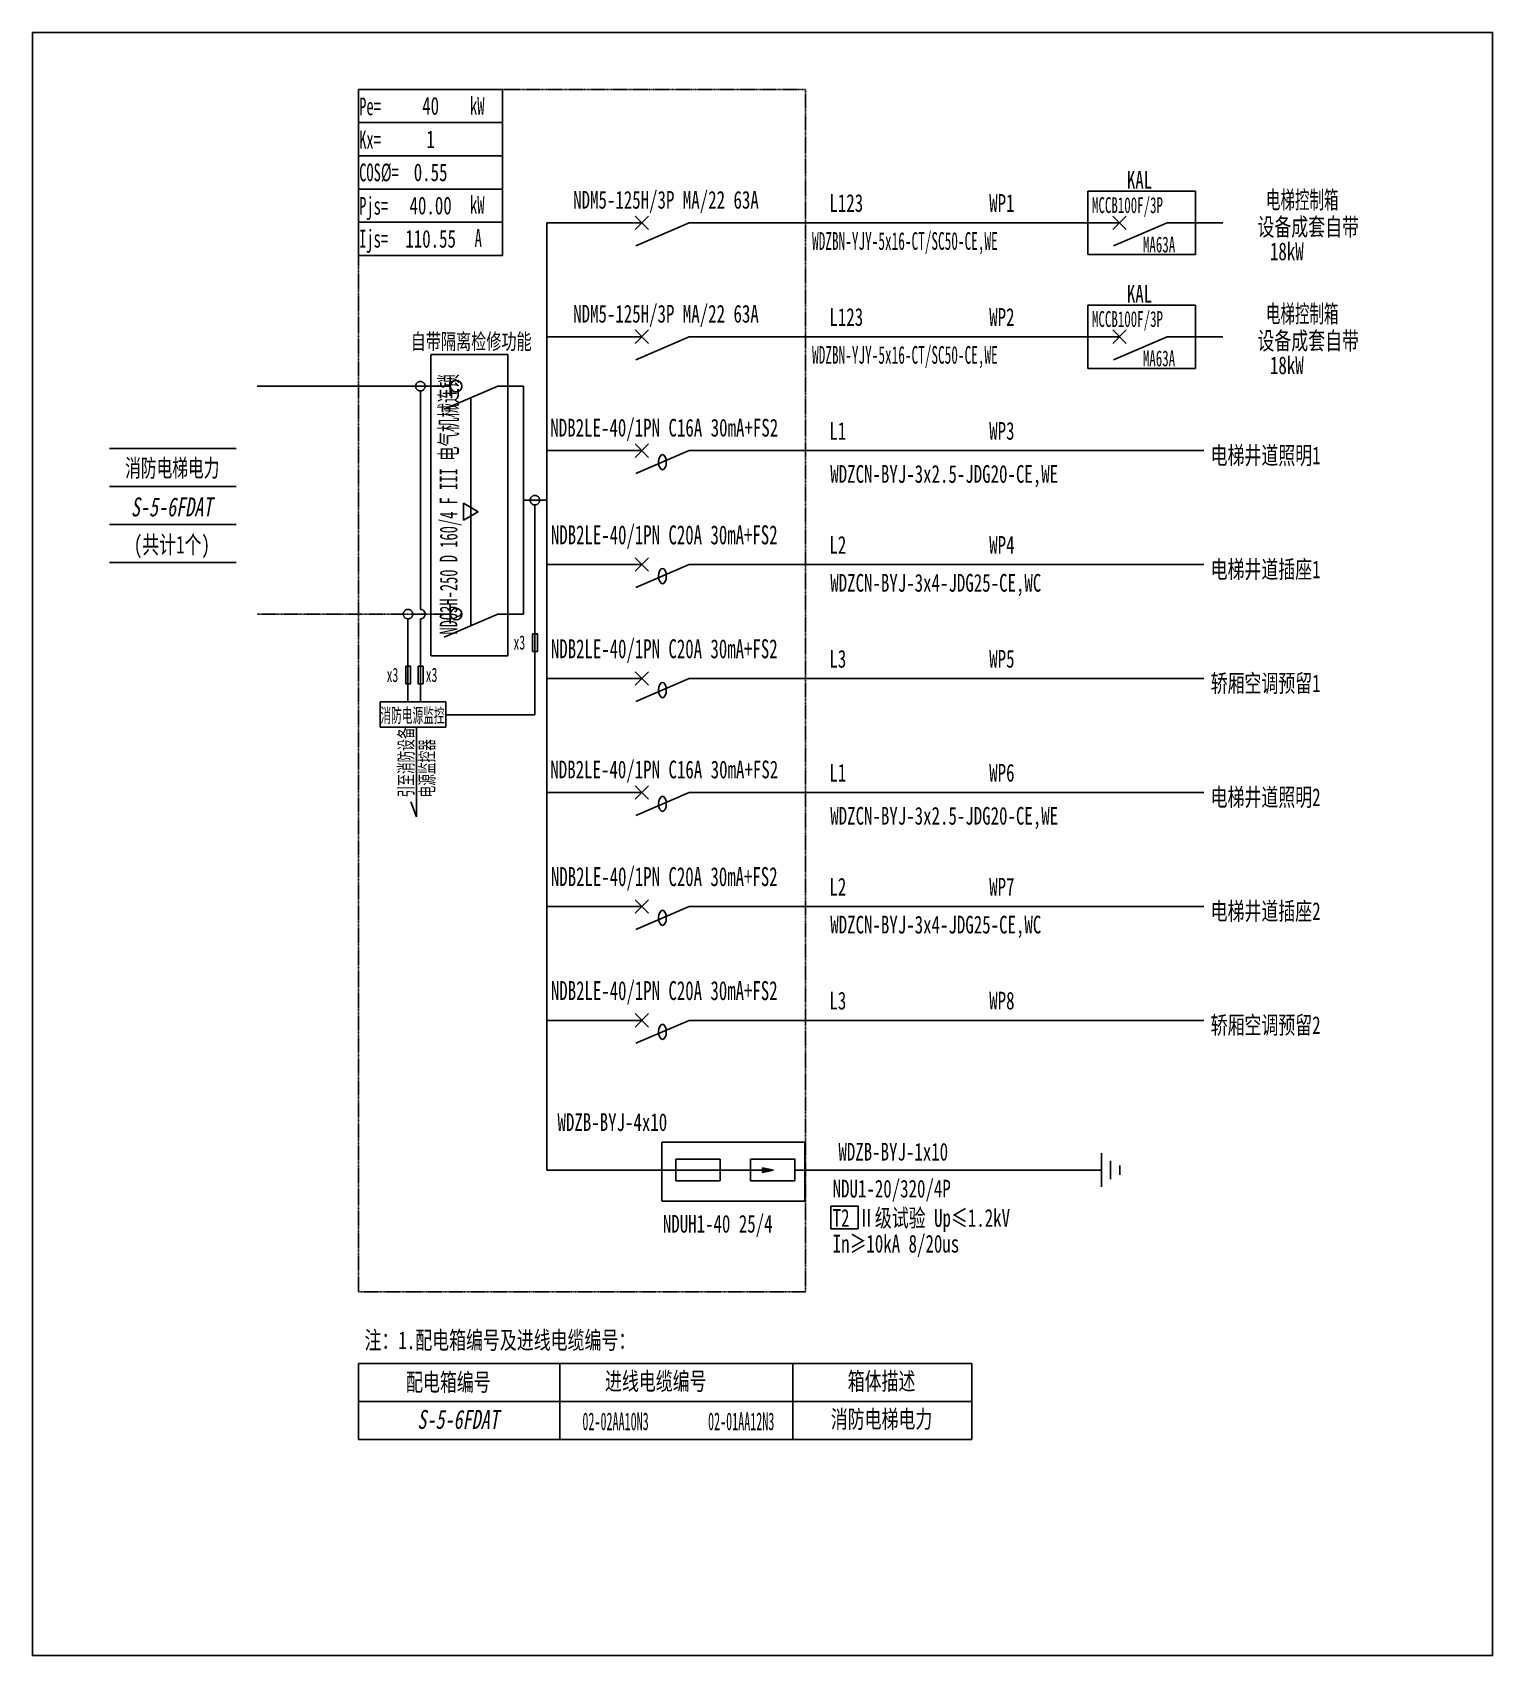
# Model space of a CAD drawing. Extents: x 323698 to 326174, y 348546 to 351299.
import ezdxf
from ezdxf.enums import TextEntityAlignment as Align

# ---------------------------------------------------------------- set-up
doc = ezdxf.new("R2010")
doc.units = 0
doc.header["$MEASUREMENT"] = 0
for name, pattern in [('_点划线L', [1.9, 1.5, -0.17, 0.06, -0.17]), ('DASH', [0.35, 0.25, -0.1]), ('DASHED', [0.75, 0.5, -0.25]), ('DASHED2', [0.375, 0.25, -0.125])]:
    doc.linetypes.add(name, pattern=pattern)
for name, color, linetype in [('D_E_Eqpm(强电设备)', 100, 'Continuous'), ('D_E_Eqpm（强电设备）', 100, 'Continuous'), ('D_E_Text(强电文字)', 51, 'Continuous'), ('D_E_Text（强电文字）', 51, 'Continuous'), ('D_E_Wire(强电线缆)', 10, 'Continuous'), ('D_E_WireEm（强电应急照明线缆）', 10, 'DASHED'), ('D_E_Wire（强电线缆）', 10, 'Continuous'), ('D_T_TableDim（表格尺寸）', 255, 'Continuous'), ('E_E_Text（强电文字）', 51, 'Continuous'), ('系统图', 220, 'Continuous')]:
    doc.layers.add(name, color=color, linetype=linetype)
doc.styles.add('$1$电气', font='', dxfattribs={"width": 0.7})
doc.styles.add('$1$电气箱', font='simhei.ttf', dxfattribs={"width": 0.8, "oblique": 10})
doc.styles.add('电气', font='', dxfattribs={"width": 0.7})
doc.styles.add('电气箱', font='simhei.ttf', dxfattribs={"width": 0.8, "oblique": 10})
doc.styles.get('$1$电气').set_extended_font_data('SimSun')
doc.styles.get('电气').set_extended_font_data('SimSun')

msp = doc.modelspace()

# ---------------------------------------------------------------- linework, layer by layer
at = {"linetype": 'DASHED'}
for p, q in [((324250.8, 351202.5, 0), (325008.5, 351202.5, 0)), ((324250.8, 349162.7, 0), (324250.8, 351202.5, 0)), ((325008.5, 351202.5, 0), (325008.5, 349162.7, 0)), ((325008.5, 349162.7, 0), (324250.8, 349162.7, 0))]:
    msp.add_line(p, q, dxfattribs=at)
at = {"linetype": 'DASHED2', "elevation": 0}
msp.add_lwpolyline([(324765.1, 349416.9), (325007.6, 349416.9), (325007.6, 349317), (324765.1, 349317)], close=True, dxfattribs=at)
at = {"layer": 'D_E_Eqpm(强电设备)'}
for p, q in [((324788.8, 349387.8, 0), (324864.3, 349387.8, 0)), ((324788.8, 349387.8, 0), (324788.8, 349351.3, 0)), ((324864, 349351.3, 0), (324864, 349387.8, 0)), ((324915.5, 349387.8, 0), (324991, 349387.8, 0)), ((324915.5, 349387.8, 0), (324915.5, 349351.3, 0)), ((324954.7, 349369.5, 0), (324935.7, 349373.4, 0)), ((324935.7, 349365.6, 0), (324935.7, 349373.4, 0)), ((324990.8, 349351.3, 0), (324990.8, 349387.8, 0)), ((324788.8, 349351.3, 0), (324864, 349351.3, 0)), ((324915.5, 349369.5, 0), (324885.1, 349369.5, 0)), ((324915.5, 349369.5, 0), (324954.7, 349369.5, 0)), ((324915.5, 349351.3, 0), (324990.8, 349351.3, 0)), ((324954.7, 349369.5, 0), (324935.7, 349365.6, 0))]:
    msp.add_line(p, q, dxfattribs=at)
msp.add_solid([(324935.7, 349365.6, 0), (324954.7, 349369.5, 0), (324935.7, 349373.4, 0)], dxfattribs=at)
at = {"layer": 'D_E_Eqpm（强电设备）'}
for p, q in [((325487.9, 351029.9, 0), (325670.4, 351029.9, 0)), ((325487.9, 350922.5, 0), (325487.9, 351029.9, 0)), ((325670.4, 351029.9, 0), (325670.4, 350922.5, 0)), ((324719.8, 350964.8, 0), (324742.5, 350987.6, 0)), ((324742.5, 350964.8, 0), (324719.8, 350987.6, 0)), ((324811.7, 350976.2, 0), (324720.8, 350937.3, 0)), ((325530.1, 350964.8, 0), (325552.9, 350987.6, 0)), ((325552.9, 350964.8, 0), (325530.1, 350987.6, 0)), ((325622.1, 350976.2, 0), (325531.2, 350937.3, 0)), ((325670.4, 350922.5, 0), (325487.9, 350922.5, 0)), ((325487.9, 350836.7, 0), (325670.4, 350836.7, 0)), ((325487.9, 350729.3, 0), (325487.9, 350836.7, 0)), ((325670.4, 350836.7, 0), (325670.4, 350729.3, 0)), ((324719.8, 350771.6, 0), (324742.5, 350794.4, 0)), ((324742.5, 350771.6, 0), (324719.8, 350794.4, 0)), ((324811.7, 350783, 0), (324720.8, 350744, 0)), ((325530.1, 350771.6, 0), (325552.9, 350794.4, 0)), ((325552.9, 350771.6, 0), (325530.1, 350794.4, 0)), ((325622.1, 350783, 0), (325531.2, 350744, 0)), ((325670.4, 350729.3, 0), (325487.9, 350729.3, 0)), ((324486.8, 350699, 0), (324395.9, 350660, 0)), ((324406.3, 350682.9, 0), (324406.3, 350715.1, 0)), ((324719.8, 350578.3, 0), (324742.5, 350601.1, 0)), ((324742.5, 350578.3, 0), (324719.8, 350601.1, 0)), ((324811.7, 350589.7, 0), (324720.8, 350550.8, 0)), ((324719.8, 350385.1, 0), (324742.5, 350407.8, 0)), ((324742.5, 350385.1, 0), (324719.8, 350407.8, 0)), ((324811.7, 350396.5, 0), (324720.8, 350357.5, 0)), ((324486.8, 350312.5, 0), (324395.9, 350273.5, 0)), ((324406.3, 350296.4, 0), (324406.3, 350328.6, 0)), ((324719.8, 350191.8, 0), (324742.5, 350214.6, 0)), ((324742.5, 350191.8, 0), (324719.8, 350214.6, 0)), ((324811.7, 350203.2, 0), (324720.8, 350164.2, 0)), ((324719.8, 349998.6, 0), (324742.5, 350021.3, 0)), ((324742.5, 349998.6, 0), (324719.8, 350021.3, 0)), ((324811.7, 350009.9, 0), (324720.8, 349971, 0)), ((324719.8, 349805.3, 0), (324742.5, 349828.1, 0)), ((324742.5, 349805.3, 0), (324719.8, 349828.1, 0)), ((324811.7, 349816.7, 0), (324720.8, 349777.7, 0)), ((324719.8, 349612, 0), (324742.5, 349634.8, 0)), ((324742.5, 349612, 0), (324719.8, 349634.8, 0)), ((324811.7, 349623.4, 0), (324720.8, 349584.5, 0))]:
    msp.add_line(p, q, dxfattribs=at)
at = {"layer": 'D_E_Eqpm（强电设备）', "linetype": 'DASH'}
msp.add_line((324441.3, 350293, 0), (324441.3, 350679.5, 0), dxfattribs=at)
at = {"layer": 'D_E_Eqpm（强电设备）', "elevation": 0}
msp.add_lwpolyline([(324453.8, 350486.2), (324428.9, 350500.6), (324428.9, 350471.9)], close=True, dxfattribs=at)
at = {"layer": 'D_E_Eqpm（强电设备）'}
for centre in [(324416.1, 350699, 0), (324416.1, 350312.5, 0)]:
    msp.add_circle(centre, 9.79, dxfattribs=at)
for centre in [(324766.2, 350570.2, 0), (324766.2, 350377, 0), (324766.2, 350183.7, 0), (324766.2, 349990.5, 0), (324766.2, 349797.2, 0), (324766.2, 349604, 0)]:
    msp.add_ellipse(centre, major_axis=(0, 13), ratio=0.500475, dxfattribs=at)
at = {"layer": 'D_E_Text（强电文字）'}
for p, q in [((324250.8, 351202.5, 0), (324495, 351202.5, 0)), ((324250.8, 351202.5, 0), (324250.8, 350920.7, 0)), ((324495, 351202.5, 0), (324495, 350920.7, 0)), ((324250.8, 351146.1, 0), (324495, 351146.1, 0)), ((324250.8, 351089.8, 0), (324495, 351089.8, 0)), ((324250.8, 351033.4, 0), (324495, 351033.4, 0)), ((324250.8, 350977, 0), (324495, 350977, 0)), ((324250.8, 350920.7, 0), (324495, 350920.7, 0))]:
    msp.add_line(p, q, dxfattribs=at)
at = {"layer": 'D_E_Text（强电文字）', "elevation": 0}
msp.add_lwpolyline([(325051.5, 349308.5), (325098.1, 349308.5), (325098.1, 349270.1), (325051.5, 349270.1)], close=True, dxfattribs=at)
at = {"layer": 'D_E_Wire(强电线缆)'}
for p, q in [((324570.1, 350976.2, 0), (324731.1, 350976.2, 0)), ((324811.7, 350976.2, 0), (325541.5, 350976.2, 0)), ((325622.1, 350976.2, 0), (325716.6, 350976.2, 0)), ((324570.1, 350783, 0), (324731.1, 350783, 0)), ((324811.7, 350783, 0), (325540.8, 350783, 0)), ((325622.1, 350783, 0), (325716.6, 350783, 0)), ((324570.1, 350589.7, 0), (324731.1, 350589.7, 0)), ((324811.7, 350589.7, 0), (325684.7, 350589.7, 0)), ((324570.1, 350396.5, 0), (324731.1, 350396.5, 0)), ((324811.7, 350396.5, 0), (325684.7, 350396.5, 0)), ((324570.1, 350203.2, 0), (324731.1, 350203.2, 0)), ((324811.7, 350203.2, 0), (325684.7, 350203.2, 0)), ((324570.1, 350009.9, 0), (324731.1, 350009.9, 0)), ((324811.7, 350009.9, 0), (325684.7, 350009.9, 0)), ((324570.1, 349816.7, 0), (324731.1, 349816.7, 0)), ((324811.7, 349816.7, 0), (325684.7, 349816.7, 0)), ((324570.1, 349623.4, 0), (324731.1, 349623.4, 0)), ((324811.7, 349623.4, 0), (325684.7, 349623.4, 0))]:
    msp.add_line(p, q, dxfattribs=at)
at = {"layer": 'D_E_WireEm（强电应急照明线缆）'}
msp.add_line((324406.3, 350312.5, 0), (324078.5, 350312.5, 0), dxfattribs=at)
at = {"layer": 'D_E_Wire（强电线缆）'}
for p, q in [((324570.1, 349369.5, 0), (324570.1, 350976.2, 0)), ((324406.3, 350699, 0), (324078.5, 350699, 0)), ((324486.8, 350699, 0), (324530.3, 350699, 0)), ((324530.3, 350312.5, 0), (324530.3, 350699, 0)), ((324355.5, 350320.5, 0), (324355.5, 350690.9, 0)), ((324530.3, 350505.7, 0), (324569.3, 350505.7, 0)), ((324549.8, 350497.7, 0), (324549.8, 350141.5, 0)), ((324486.8, 350312.5, 0), (324530.3, 350312.5, 0)), ((324334.5, 350304.4, 0), (324334.5, 350163.8, 0)), ((324355.5, 350304.4, 0), (324355.5, 350163.8, 0)), ((324348.9, 350120.9, 0), (324348.9, 349968.5, 0)), ((324348.9, 349968.5, 0), (324339.4, 349994.2, 0)), ((325510.7, 349340.9, 0), (325510.7, 349398.3, 0)), ((325526.3, 349353.9, 0), (325526.3, 349385.2, 0)), ((325541.9, 349361.7, 0), (325541.9, 349377.4, 0)), ((324570.1, 349369.5, 0), (324885.1, 349369.5, 0)), ((324990.8, 349369.5, 0), (325510.7, 349369.5, 0))]:
    msp.add_line(p, q, dxfattribs=at)
at = {"layer": 'D_E_Wire（强电线缆）', "linetype": '_点划线L'}
msp.add_line((324549.8, 350141.5, 0), (324398.7, 350141.5, 0), dxfattribs=at)
at = {"layer": 'D_E_Wire（强电线缆）', "linetype": 'DASH', "elevation": 0}
msp.add_lwpolyline([(324373, 350752.7), (324504, 350752.7), (324504, 350241.6), (324373, 350241.6)], close=True, dxfattribs=at)
at = {"layer": 'D_E_Wire（强电线缆）', "elevation": 0}
for points in [[(324545.8, 350279), (324554.3, 350279), (324554.3, 350249.3), (324545.8, 350249.3)], [(324330.6, 350224.1), (324339, 350224.1), (324339, 350194.4), (324330.6, 350194.4)], [(324351.5, 350224.1), (324360, 350224.1), (324360, 350194.4), (324351.5, 350194.4)]]:
    msp.add_lwpolyline(points, close=True, dxfattribs=at)
at = {"layer": 'D_E_Wire（强电线缆）', "linetype": '_点划线L', "elevation": 0}
msp.add_lwpolyline([(324287.4, 350163.8), (324398.7, 350163.8), (324398.7, 350120.9), (324287.4, 350120.9)], close=True, dxfattribs=at)
at = {"layer": 'D_E_Wire（强电线缆）', "linetype": '_点划线L'}
for centre in [(324355.5, 350699, 0), (324549.8, 350505.7, 0), (324334.5, 350312.5, 0)]:
    msp.add_circle(centre, 8.05, dxfattribs=at)
at = {"layer": 'D_E_Wire（强电线缆）'}
msp.add_arc((324355.5, 350312.5, 0), 8.05, 269.5766, 90, dxfattribs=at)
at = {"layer": 'D_T_TableDim（表格尺寸）', "color": 255}
for p, q in [((323828.2, 350593.2, 0), (324043, 350593.2, 0)), ((323828.2, 350528.8, 0), (324043, 350528.8, 0)), ((323828.2, 350464.4, 0), (324043, 350464.4, 0)), ((323828.2, 350399.9, 0), (324043, 350399.9, 0))]:
    msp.add_line(p, q, dxfattribs=at)
at = {"layer": 'D_T_TableDim（表格尺寸）', "ltscale": 3.5}
for p, q in [((324250.8, 349041.3, 0), (325291, 349041.3, 0)), ((324250.8, 349041.3, 0), (324250.8, 348912.5, 0)), ((324592, 349041.3, 0), (324592, 348912.5, 0)), ((324987.3, 349041.3, 0), (324987.3, 348912.5, 0)), ((325291, 349041.3, 0), (325291, 348912.5, 0)), ((324250.8, 348976.9, 0), (325291, 348976.9, 0)), ((324250.8, 348976.9, 0), (325291, 348976.9, 0)), ((324592, 348976.9, 0), (324592, 348912.5, 0)), ((324987.3, 348976.9, 0), (324987.3, 348912.5, 0)), ((324250.8, 348912.5, 0), (325291, 348912.5, 0))]:
    msp.add_line(p, q, dxfattribs=at)
at = {"layer": '系统图', "ltscale": 9973.992009}
msp.add_lwpolyline([(323697.5, 351299), (326174.2, 351299), (326174.2, 348546.1), (323697.5, 348546.1)], close=True, dxfattribs=at)

# ---------------------------------------------------------------- texts
at = {"layer": 'D_E_Text(强电文字)', "style": '电气', "width": 0.7}
for s, p in [('WDZB-BYJ-4x10', (324588.1, 349435.8, 0)), ('WDZB-BYJ-1x10', (325064.6, 349385.6, 0)), ('T2 Ⅱ级试验 Up≤1.2kV ', (325054.8, 349273.3, 0)), ('In≥10kA 8/20us', (325054.8, 349229.6, 0))]:
    msp.add_text(s, height=30.062, dxfattribs=at).set_placement(p)
at = {"layer": 'D_E_Text(强电文字)', "color": 51, "true_color": 0xffff7f, "style": '电气', "width": 0.7}
msp.add_text('NDU1-20/320/4P', height=30.062, dxfattribs=at).set_placement((325054.8, 349323, 0))
at = {"layer": 'D_E_Text（强电文字）', "linetype": 'Continuous', "style": '电气', "width": 0.6}
for s, height, p in [('Pe=', 30.06, (324251.7, 351158.6, 0)), ('kW', 30.06, (324439.7, 351159.7, 0)), ('Kx=', 30.06, (324251.7, 351102.1, 0)), ('COS%%C=', 30.06, (324251.7, 351046.6, 0)), ('kW', 30.06, (324439.7, 350991.8, 0)), ('Pjs=', 30.06, (324251.7, 350989.9, 0)), ('Ijs=', 30.06, (324251.7, 350934.2, 0)), ('A', 30.1, (324447.5, 350935.4, 0))]:
    msp.add_text(s, height=height, dxfattribs=at).set_placement(p)
at = {"layer": 'D_E_Text（强电文字）', "style": '电气'}
for s, height, width, p in [('KAL', 30.06, 0.7, (325553.9, 351034.1, 0)), ('L123', 30.06, 0.7, (325049.3, 350994.7, 0)), ('WP1', 30.06, 0.7, (325320.4, 350994.7, 0)), ('电梯控制箱', 30.06, 0.6, (325789.8, 351000.1, 0)), ('MCCB100F/3P', 26.841, 0.6, (325494.7, 350992.7, 0)), ('设备成套自带', 30.06, 0.7, (325775.4, 350954.3, 0)), ('WDZBN-YJY-5x16-CT/SC50-CE,WE', 30.062, 0.55, (325019.9, 350930.3, 0)), ('18kW', 30.06, 0.7, (325796.6, 350912.7, 0)), ('KAL', 30.06, 0.7, (325553.9, 350840.8, 0)), ('L123', 30.06, 0.7, (325049.3, 350801.4, 0)), ('WP2', 30.06, 0.7, (325320.4, 350801.4, 0)), ('电梯控制箱', 30.06, 0.6, (325789.8, 350806.9, 0)), ('MCCB100F/3P', 26.841, 0.6, (325494.7, 350799.5, 0)), ('自带隔离检修功能', 26.84, 0.7, (324339.2, 350761.5, 0)), ('设备成套自带', 30.06, 0.7, (325775.4, 350761.1, 0)), ('WDZBN-YJY-5x16-CT/SC50-CE,WE', 30.062, 0.55, (325019.9, 350737.1, 0)), ('18kW', 30.06, 0.7, (325796.6, 350719.5, 0)), ('L1', 30.06, 0.7, (325049.3, 350608.2, 0)), ('WP3', 30.06, 0.7, (325320.4, 350608.2, 0)), ('电梯井道照明1', 30.06, 0.7, (325696, 350566.7, 0)), ('WDZCN-BYJ-3x2.5-JDG20-CE,WE', 30.062, 0.7, (325050.8, 350535.2, 0)), ('L2', 30.06, 0.7, (325049.3, 350414.9, 0)), ('WP4', 30.06, 0.7, (325320.4, 350414.9, 0)), ('电梯井道插座1', 30.06, 0.7, (325696, 350373.4, 0)), ('WDZCN-BYJ-3x4-JDG25-CE,WC', 30.062, 0.7, (325050.8, 350350.5, 0)), ('x3', 24.16, 0.6, (324513.5, 350252.3, 0)), ('L3', 30.06, 0.7, (325049.3, 350221.7, 0)), ('WP5', 30.06, 0.7, (325320.4, 350221.7, 0)), ('x3', 24.16, 0.6, (324298.3, 350197.4, 0)), ('x3', 24.16, 0.6, (324364.6, 350197.4, 0)), ('轿厢空调预留1', 30.06, 0.7, (325696, 350180.2, 0)), ('消防电源监控', 24.16, 0.55, (324287.8, 350128.6, 0)), ('L1', 30.06, 0.7, (325049.3, 350028.4, 0)), ('WP6', 30.06, 0.7, (325320.4, 350028.4, 0)), ('电梯井道照明2', 30.06, 0.7, (325696, 349986.9, 0)), ('WDZCN-BYJ-3x2.5-JDG20-CE,WE', 30.062, 0.7, (325050.8, 349955.4, 0)), ('L2', 30.06, 0.7, (325049.3, 349835.1, 0)), ('WP7', 30.06, 0.7, (325320.4, 349835.1, 0)), ('电梯井道插座2', 30.06, 0.7, (325696, 349793.7, 0)), ('WDZCN-BYJ-3x4-JDG25-CE,WC', 30.062, 0.7, (325050.8, 349770.8, 0)), ('L3', 30.06, 0.7, (325049.3, 349641.9, 0)), ('WP8', 30.06, 0.7, (325320.4, 349641.9, 0)), ('轿厢空调预留2', 30.06, 0.7, (325696, 349600.4, 0)), ('注：1.配电箱编号及进线电缆编号：', 30.062, 0.7, (324260.8, 349066, 0))]:
    msp.add_text(s, height=height, dxfattribs=dict(at, width=width)).set_placement(p)
at = {"layer": 'D_E_Text（强电文字）'}
for s, height, style, width, p in [('NDM5-125H/3P MA/22 63A', 30.062, '电气', 0.7, (324772.1, 351012.7, 0)), ('MA63A', 26.84, '电气', 0.6, (325608.5, 350939.2, 0)), ('NDM5-125H/3P MA/22 63A', 30.062, '电气', 0.7, (324772.1, 350819.5, 0)), ('MA63A', 26.84, '电气', 0.6, (325608.4, 350746, 0)), ('NDB2LE-40/1PN C16A 30mA+FS2', 30.062, '电气', 0.7, (324769.2, 350626.2, 0)), ('消防电梯电力', 30.06, '$1$电气', 0.65, (323934.7, 350560.8, 0)), ('NDB2LE-40/1PN C16A 30mA+FS2', 30.062, '电气', 0.7, (324769.2, 350046.5, 0)), ('配电箱编号', 30.06, '电气', 0.7, (324403, 349010.5, 0)), ('进线电缆编号', 30.06, '电气', 0.7, (324754.8, 349012.1, 0)), ('箱体描述', 30.06, '电气', 0.7, (325137.8, 349012.1, 0)), ('02-02AA10N3', 30.062, '电气', 0.5, (324686.6, 348943.1, 0)), ('02-01AA12N3', 30.062, '电气', 0.5, (324899.7, 348943.1, 0)), ('消防电梯电力', 30.06, '电气', 0.7, (325137.8, 348947.6, 0))]:
    msp.add_text(s, height=height, dxfattribs=dict(at, style=style, width=width)).set_placement(p, align=Align.MIDDLE)
at = {"layer": 'D_E_Text（强电文字）', "style": '电气', "width": 0.6}
msp.add_text('NDQ3H-250 D 160/4 F III 电气机械连锁', height=30.062, rotation=90, dxfattribs=at).set_placement((324404.8, 350498.8, 0), align=Align.MIDDLE)
at = {"layer": 'D_E_Text（强电文字）', "oblique": 10, "width": 0.7}
for style, p in [('$1$电气箱', (323933.5, 350494.3, 0)), ('电气箱', (324419.4, 348946.6, 0))]:
    msp.add_text('S-5-6FDAT', height=32.21, dxfattribs=dict(at, style=style)).set_placement(p, align=Align.MIDDLE)
at = {"layer": 'D_E_Text（强电文字）', "style": '$1$电气', "width": 0.7}
msp.add_text('(共计1个)', height=30.06, dxfattribs=at).set_placement((323934, 350415.3, 0), align=Align.CENTER)
at = {"layer": 'D_E_Text（强电文字）', "style": '电气', "width": 0.6}
for s, p in [('引至消防设备', (324343.2, 350001.6, 0)), ('电源监控器', (324378.9, 350001.6, 0))]:
    msp.add_text(s, height=24.16, rotation=90, dxfattribs=at).set_placement(p)
at = {"layer": 'D_E_Text（强电文字）', "color": 51, "true_color": 0xffff7f, "style": '电气', "width": 0.7}
msp.add_text('NDUH1-40 25/4', height=30.062, dxfattribs=at).set_placement((324766.8, 349263.4, 0))
at = {"layer": 'D_E_Text（强电文字）', "width": 244.232, "attachment_point": 5, "style": '电气'}
for s, insert, char_height in [('40', (324372.9, 351174.3, 0), 30.06), ('1', (324372.9, 351117.9, 0), 30.1), ('0.55', (324372.9, 351061.6, 0), 30.06), ('{\\C200;40.00}', (324372.9, 351005.2, 0), 30.062), ('{\\C200;110.55}', (324372.9, 350948.8, 0), 30.062)]:
    msp.add_mtext(s, dxfattribs=dict(at, insert=insert, char_height=char_height))
at = {"layer": 'E_E_Text（强电文字）', "linetype": 'Continuous', "style": '电气', "width": 0.65}
for p in [(324769.2, 350430.8, 0), (324769.2, 350237.6, 0), (324769.2, 349851.1, 0), (324769.2, 349657.8, 0)]:
    msp.add_text('NDB2LE-40/1PN C20A 30mA+FS2', height=32.209, dxfattribs=at).set_placement(p, align=Align.CENTER)

doc.saveas('drawing.dxf')
